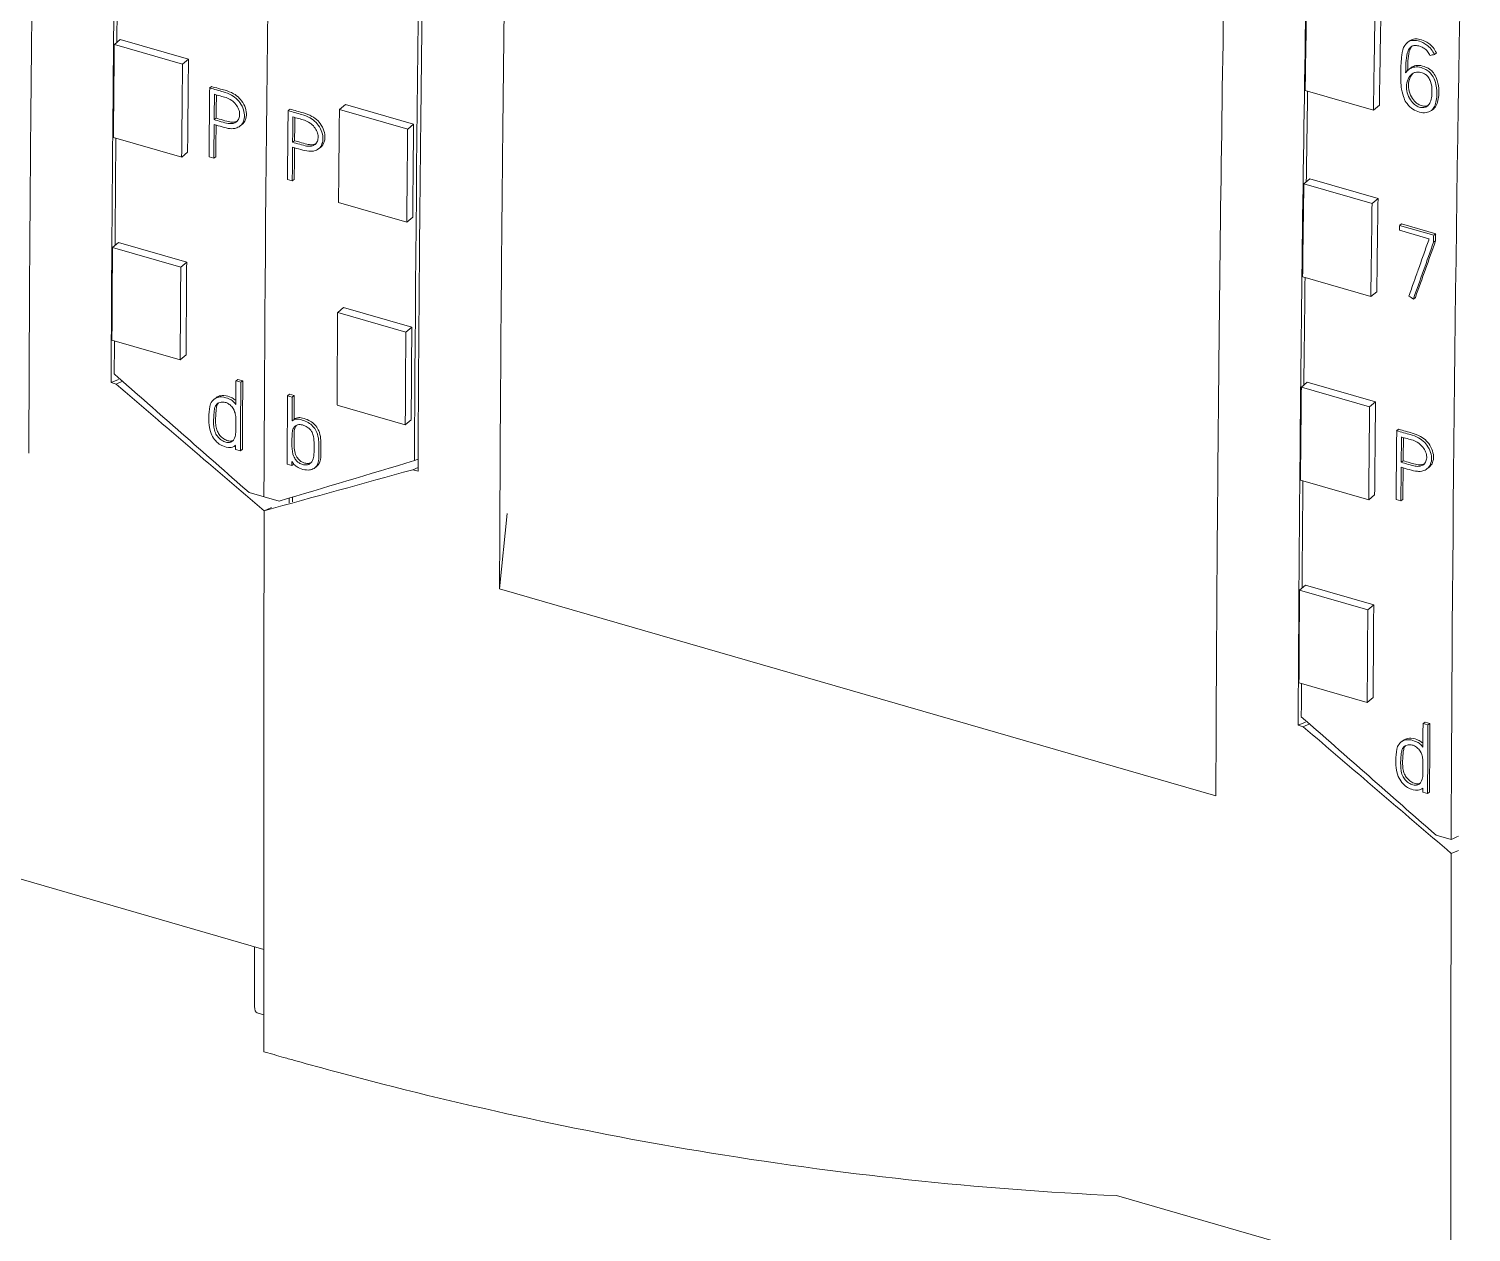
# Model space of a CAD drawing. Header units: inches. Extents: x 9220 to 92460, y -39241 to 4813.
# Drawn here: x 74985.94 to 75013.06, y -33827.33 to -33804.71 of the extents above; entities that cross this region are included whole.
import ezdxf

# ---------------------------------------------------------------- set-up
doc = ezdxf.new("R2010")
doc.units = ezdxf.units.IN
doc.header["$MEASUREMENT"] = 0

# ---------------------------------------------------------------- blocks, each defined once
blk = doc.blocks.new('A$C027ebf9d')
at = {"color": 0, "linetype": 'Continuous', "lineweight": 0}
for p, q in [((18.8868, -18.3531), (18.8927, -18.3482)), ((18.8927, -18.3482), (18.9609, -18.3679)), ((20.1791, -18.3512), (20.1811, -18.3497)), ((18.8868, -18.3531), (18.955, -18.3728)), ((20.2062, -18.3631), (20.2082, -18.3616)), ((18.955, -18.3728), (18.9609, -18.3679)), ((20.1806, -18.378), (20.1826, -18.3766)), ((18.982, -18.3966), (18.984, -18.3951)), ((20.0771, -18.399), (20.1453, -18.4187)), ((19.0605, -18.4192), (19.0624, -18.4177)), ((19.1118, -18.4181), (19.1177, -18.4132)), ((19.18, -18.4378), (19.1118, -18.4181)), ((19.1859, -18.4328), (19.1177, -18.4132)), ((20.1512, -18.4139), (20.1453, -18.4187)), ((20.2032, -18.419), (20.2052, -18.4176)), ((18.9865, -18.4282), (18.9885, -18.4267)), ((19.0123, -18.4347), (19.0143, -18.4332)), ((19.18, -18.4378), (19.1859, -18.4328)), ((18.8859, -18.446), (18.9541, -18.4657)), ((19.065, -18.4508), (19.067, -18.4493)), ((18.96, -18.4607), (18.9541, -18.4657)), ((18.9814, -18.4654), (18.9862, -18.4668)), ((18.9862, -18.4668), (18.9882, -18.4653)), ((19.0907, -18.4574), (19.0927, -18.4559)), ((19.0598, -18.4881), (19.0646, -18.4895)), ((19.0646, -18.4895), (19.0666, -18.488)), ((20.0758, -18.4923), (20.0817, -18.4874)), ((20.0758, -18.4923), (20.144, -18.512)), ((20.0817, -18.4874), (20.1499, -18.5071)), ((20.144, -18.512), (20.1499, -18.5071)), ((19.1791, -18.5306), (19.1109, -18.511)), ((19.185, -18.5257), (19.1791, -18.5306)), ((20.2007, -18.5472), (20.1714, -18.5388)), ((20.1715, -18.5339), (20.1734, -18.5324)), ((20.1715, -18.5339), (20.2055, -18.5437)), ((20.2075, -18.5422), (20.1734, -18.5324)), ((18.885, -18.5559), (18.8909, -18.5509)), ((18.8909, -18.5509), (18.9591, -18.5706)), ((20.2054, -18.5507), (20.2074, -18.5492)), ((20.2055, -18.5437), (20.2075, -18.5422)), ((18.885, -18.5559), (18.9532, -18.5756)), ((18.9532, -18.5756), (18.9591, -18.5706)), ((20.0746, -18.5854), (20.1428, -18.6051)), ((20.1487, -18.6002), (20.1428, -18.6051)), ((20.1852, -18.6075), (20.1872, -18.606)), ((19.11, -18.6209), (19.1159, -18.6159)), ((19.1782, -18.6405), (19.11, -18.6209)), ((19.1841, -18.6356), (19.1159, -18.6159)), ((19.1782, -18.6405), (19.1841, -18.6356)), ((18.8844, -18.6485), (18.9526, -18.6682)), ((18.9585, -18.6632), (18.9526, -18.6682)), ((18.8835, -18.691), (18.8908, -18.6879)), ((18.8835, -18.691), (18.8886, -18.6925)), ((18.8886, -18.6925), (18.895, -18.6897)), ((19.0084, -18.6893), (19.0103, -18.6878)), ((19.0132, -18.6907), (19.0084, -18.6893)), ((19.0103, -18.6878), (19.0152, -18.6892)), ((19.0132, -18.6907), (19.0152, -18.6892)), ((20.0733, -18.6956), (20.0792, -18.6907)), ((20.0733, -18.6956), (20.1415, -18.7153)), ((20.0792, -18.6907), (20.1474, -18.7104)), ((18.9865, -18.7076), (18.9885, -18.7061)), ((19.0599, -18.7042), (19.0619, -18.7027)), ((19.0599, -18.7042), (19.0646, -18.7055)), ((19.0666, -18.704), (19.0619, -18.7027)), ((19.0646, -18.7055), (19.0666, -18.704)), ((20.1415, -18.7153), (20.1474, -18.7104)), ((19.1776, -18.7331), (19.1094, -18.7135)), ((19.0647, -18.7292), (19.0667, -18.7277)), ((19.1835, -18.7281), (19.1776, -18.7331)), ((20.1685, -18.7391), (20.1705, -18.7376)), ((19.0073, -18.7543), (19.008, -18.7538)), ((19.008, -18.7578), (19.0129, -18.7592)), ((19.0129, -18.7592), (19.0148, -18.7577)), ((20.1731, -18.7707), (20.175, -18.7692)), ((19.0643, -18.774), (19.0596, -18.7727)), ((19.0643, -18.774), (19.0663, -18.7725)), ((19.0869, -18.7764), (19.0889, -18.7749)), ((19.1904, -18.7759), (19.1852, -18.7781)), ((19.1852, -18.7781), (19.1903, -18.7796)), ((20.1988, -18.7772), (20.2008, -18.7758)), ((20.0724, -18.7885), (20.1406, -18.8082)), ((19.0364, -18.8052), (19.0214, -18.8009)), ((19.0514, -18.8095), (19.0364, -18.8052)), ((20.1465, -18.8032), (20.1406, -18.8082)), ((20.1679, -18.808), (20.1727, -18.8093)), ((20.1727, -18.8093), (20.1747, -18.8078)), ((19.0366, -18.8191), (19.0439, -18.816)), ((19.0439, -18.816), (19.0366, -18.8191)), ((19.2794, -18.8219), (19.2718, -18.8973)), ((19.9878, -19.1039), (19.2718, -18.8973)), ((20.0715, -18.8984), (20.0774, -18.8934)), ((20.0715, -18.8984), (20.1397, -18.9181)), ((20.0774, -18.8934), (20.1456, -18.9131)), ((20.1397, -18.9181), (20.1456, -18.9131)), ((20.0709, -18.991), (20.1391, -19.0107)), ((20.145, -19.0057), (20.1391, -19.0107)), ((20.07, -19.0335), (20.0773, -19.0304)), ((20.07, -19.0335), (20.0751, -19.035)), ((20.0751, -19.035), (20.0815, -19.0322)), ((20.1949, -19.0318), (20.1969, -19.0303)), ((20.1997, -19.0332), (20.1949, -19.0318)), ((20.1969, -19.0303), (20.2017, -19.0317)), ((20.1997, -19.0332), (20.2017, -19.0317)), ((20.173, -19.0501), (20.175, -19.0486)), ((20.1938, -19.0969), (20.1946, -19.0963)), ((20.1946, -19.1003), (20.1994, -19.1017)), ((20.1994, -19.1017), (20.2014, -19.1002)), ((20.2229, -19.1477), (20.2079, -19.1434)), ((20.2304, -19.1585), (20.2231, -19.1616)), ((18.7021, -19.161), (19.0362, -19.2575)), ((19.0269, -19.2548), (19.0269, -19.3146)), ((19.0295, -19.3209), (19.0362, -19.3228)), ((19.0465, -19.3627), (19.0362, -19.3598)), ((19.8886, -19.5036), (20.2228, -19.6))]:
    blk.add_line(p, q, dxfattribs=at)
for centre, major_axis, ratio, start_param, end_param in [((38.721, -1.9713), (-10.9193, -37.8255), 0.433013, -1.102762, -0.989056), ((38.721, -1.9713), (-10.9193, -37.8255), 0.433013, -1.102762, -0.989056), ((38.8711, -2.0146), (-10.9193, -37.8255), 0.433013, -1.100465, -0.991379), ((39.9076, -2.3138), (-10.9193, -37.8255), 0.433013, -1.102762, -0.989056), ((39.8291, -2.2912), (-10.9193, -37.8255), 0.433013, -1.012448, -1.009747), ((42.0438, -2.9307), (-69.3652, -20.1272), 0.12911, 1.21325, 1.213317), ((38.6426, -1.9487), (-10.9193, -37.8255), 0.433013, -1.001145, -0.998444), ((38.6667, -1.9558), (-10.9208, -37.8292), 0.43303, -1.000555, -0.998553), ((38.6715, -1.957), (-10.9197, -37.8254), 0.43303, -1.000343, -0.999667), ((38.7451, -1.9785), (-10.9208, -37.8292), 0.43303, -1.000555, -0.998553), ((38.6715, -1.957), (-10.9197, -37.8254), 0.43303, -0.999466, -0.998543), ((38.7499, -1.9796), (-10.9197, -37.8254), 0.43303, -1.000343, -0.999667), ((38.8676, -2.0136), (-10.9193, -37.8255), 0.433013, -1.001145, -0.998444), ((38.7499, -1.9796), (-10.9197, -37.8254), 0.43303, -0.999466, -0.998543), ((39.8291, -2.2912), (-10.9193, -37.8255), 0.433013, -1.007046, -1.004345), ((40.2997, -2.4273), (20.9363, 34.8301), 0.272919, -4.07538, -4.07357), ((39.8877, -2.3083), (-10.9208, -37.8292), 0.43303, -1.006518, -1.006315), ((38.6426, -1.9487), (-10.9193, -37.8255), 0.433013, -0.995244, -0.992544), ((38.8676, -2.0136), (-10.9193, -37.8255), 0.433013, -0.995244, -0.992544), ((38.6952, -1.9641), (-10.9208, -37.8292), 0.43303, -0.992268, -0.991577), ((38.7, -1.9653), (-10.9197, -37.8254), 0.43303, -0.992257, -0.990257), ((38.7515, -1.9803), (-10.9208, -37.8292), 0.43303, -0.992268, -0.991574), ((39.8291, -2.2912), (-10.9193, -37.8255), 0.433013, -1.001145, -0.998444), ((39.8532, -2.2983), (-10.9208, -37.8292), 0.43303, -1.000555, -0.998553), ((38.6952, -1.9641), (-10.9208, -37.8292), 0.43303, -0.990388, -0.990268), ((39.858, -2.2995), (-10.9197, -37.8254), 0.43303, -1.000343, -0.999667), ((38.7515, -1.9803), (-10.9208, -37.8292), 0.43303, -0.990388, -0.990268), ((19.4124, -17.0147), (-0.5147, -1.783), 0.433013, 0.34235, 0.346428), ((39.858, -2.2995), (-10.9197, -37.8254), 0.43303, -0.999466, -0.998543), ((38.7461, -1.946), (-10.9193, -37.8255), 0.433013, -0.988276, -0.988141), ((39.8291, -2.2912), (-10.9193, -37.8255), 0.433013, -0.995244, -0.992544), ((39.8817, -2.3066), (-10.9208, -37.8292), 0.43303, -0.992268, -0.991577), ((39.8866, -2.3078), (-10.9197, -37.8254), 0.43303, -0.992257, -0.990257), ((39.8817, -2.3066), (-10.9208, -37.8292), 0.43303, -0.990388, -0.990268), ((20.4489, -17.3139), (-0.5394, -1.8685), 0.433013, 0.353446, 0.36144), ((19.0328, -19.3095), (-0.0033, -0.0113), 0.433013, -0.982794, 0)]:
    blk.add_ellipse(centre, major_axis=major_axis, ratio=ratio, start_param=start_param, end_param=end_param, dxfattribs=at)
at = {"color": 0, "linetype": 'Continuous', "lineweight": 0, "extrusion": (0, 0, -1)}
for centre, major_axis, ratio, start_param, end_param in [((38.571, -1.928), (10.9193, 37.8255), 0.433013, -2.14056, -2.137438), ((39.7609, -2.2715), (10.9226, 37.8369), 0.433013, -2.131846, -2.129144), ((39.8291, -2.2912), (10.9226, 37.8369), 0.433013, -2.131846, -2.129144), ((38.5744, -1.929), (10.9226, 37.8369), 0.433013, -2.143148, -2.140448), ((38.6426, -1.9487), (10.9226, 37.8369), 0.433013, -2.143148, -2.140448), ((38.6715, -1.9572), (10.9208, 37.8292), 0.43303, -2.141915, -2.141179), ((39.7575, -2.2705), (10.9193, 37.8255), 0.433013, -2.134658, -2.132034), ((38.7994, -1.9939), (10.9226, 37.8369), 0.433013, -2.143148, -2.140448), ((38.6715, -1.9572), (10.9208, 37.8292), 0.43303, -2.14304, -2.142057), ((38.7499, -1.9798), (10.9208, 37.8292), 0.43303, -2.141915, -2.141179), ((38.8676, -2.0136), (10.9226, 37.8369), 0.433013, -2.143148, -2.140448), ((38.571, -1.928), (10.9193, 37.8255), 0.433013, -2.146462, -2.143342), ((38.7499, -1.9798), (10.9208, 37.8292), 0.43303, -2.14304, -2.142057), ((39.7609, -2.2715), (10.9226, 37.8369), 0.433013, -2.137247, -2.134546), ((39.8291, -2.2912), (10.9226, 37.8369), 0.433013, -2.137247, -2.134546), ((39.8537, -2.2985), (10.9208, 37.8292), 0.43303, -2.135216, -2.135075), ((40.2998, -2.4271), (-20.9342, -34.8266), 0.272919, 0.931968, 0.933778), ((39.883, -2.3069), (10.9208, 37.8292), 0.43303, -2.135255, -2.135216), ((39.8877, -2.3081), (10.9197, 37.8254), 0.43303, -2.135287, -2.135085), ((38.5744, -1.929), (10.9226, 37.8369), 0.433013, -2.149049, -2.146349), ((38.6426, -1.9487), (10.9226, 37.8369), 0.433013, -2.149049, -2.146349), ((39.7575, -2.2705), (10.9193, 37.8255), 0.433013, -2.14056, -2.137438), ((35.752, -1.1144), (-102.2486, 63.3481), 0.191897, -1.53737, -1.537325), ((38.7994, -1.9939), (10.9226, 37.8369), 0.433013, -2.149049, -2.146349), ((38.571, -1.928), (10.9193, 37.8255), 0.433013, -2.150214, -2.149245), ((38.8676, -2.0136), (10.9226, 37.8369), 0.433013, -2.149049, -2.146349), ((82.5123, 26.5937), (-127.9816, 94.3194), 0.472301, -1.418263, -1.417026), ((38.7, -1.9655), (10.9208, 37.8292), 0.43303, -2.151324, -2.149324), ((39.7609, -2.2715), (10.9226, 37.8369), 0.433013, -2.143148, -2.140448), ((38.7467, -1.9789), (10.9208, 37.8292), 0.43303, -2.151324, -2.149324), ((38.7515, -1.9801), (10.9197, 37.8254), 0.43303, -2.15003, -2.149335), ((39.8291, -2.2912), (10.9226, 37.8369), 0.433013, -2.143148, -2.140448), ((39.858, -2.2997), (10.9208, 37.8292), 0.43303, -2.141915, -2.141179), ((110.8426, 18.4155), (-151.2055, -49.1156), 0.056615, -0.901291, -0.900055), ((39.858, -2.2997), (10.9208, 37.8292), 0.43303, -2.14304, -2.142057), ((39.7575, -2.2705), (10.9193, 37.8255), 0.433013, -2.146462, -2.143342), ((38.7495, -1.947), (10.9193, 37.8255), 0.433013, -2.153395, -2.153258), ((39.7609, -2.2715), (10.9226, 37.8369), 0.433013, -2.149049, -2.146349), ((39.8291, -2.2912), (10.9226, 37.8369), 0.433013, -2.149049, -2.146349), ((39.7575, -2.2705), (10.9193, 37.8255), 0.433013, -2.150214, -2.149245), ((83.6989, 26.2512), (-127.9816, 94.3194), 0.472301, -1.418263, -1.417026), ((39.8866, -2.308), (10.9208, 37.8292), 0.43303, -2.151324, -2.149324)]:
    blk.add_ellipse(centre, major_axis=major_axis, ratio=ratio, start_param=start_param, end_param=end_param, dxfattribs=at)
at = {"color": 0, "linetype": 'Continuous', "lineweight": 0}
for points, knots in [([(18.8835, -18.691), (18.884, -18.5766), (18.8861, -18.3032), (18.8924, -17.8668), (18.9044, -17.3284), (18.92, -16.8275), (18.9396, -16.3261), (18.9632, -15.809), (18.9908, -15.3019), (19.0123, -14.9571), (19.0194, -14.8471)], [0.1285183, 0.1285183, 0.1285183, 0.1285183, 0.1989102, 0.2963502, 0.3949059, 0.525445, 0.5979674, 0.6950356, 0.8333844, 0.8979673, 0.8979673, 0.8979673, 0.8979673]), ([(18.9305, -14.9341), (18.9259, -15.0071), (18.907, -15.3149), (18.8814, -15.7854), (18.8578, -16.3024), (18.8382, -16.8039), (18.8225, -17.3048), (18.8106, -17.8432), (18.8042, -18.2837), (18.8019, -18.5885), (18.8014, -18.7342), (18.8013, -18.7614)], [0.1237088, 0.1237088, 0.1237088, 0.1237088, 0.1666156, 0.3049644, 0.4020326, 0.474555, 0.6050941, 0.7036498, 0.8010898, 0.8739842, 0.8907937, 0.8907937, 0.8907937, 0.8907937]), ([(19.3262, -14.9357), (19.3191, -15.0456), (19.2977, -15.3905), (19.2701, -15.8976), (19.2465, -16.4146), (19.2269, -16.9161), (19.2112, -17.417), (19.1993, -17.9554), (19.193, -18.3918), (19.1909, -18.6652), (19.1903, -18.7796)], [0.1020327, 0.1020327, 0.1020327, 0.1020327, 0.1666156, 0.3049644, 0.4020326, 0.474555, 0.6050941, 0.7036498, 0.8010898, 0.8714817, 0.8714817, 0.8714817, 0.8714817]), ([(19.401, -15.07), (19.3964, -15.1429), (19.3775, -15.4507), (19.3519, -15.9212), (19.3283, -16.4383), (19.3087, -16.9397), (19.2931, -17.4407), (19.2811, -17.979), (19.2748, -18.4195), (19.2725, -18.7243), (19.2719, -18.87), (19.2718, -18.8973)], [0.1237088, 0.1237088, 0.1237088, 0.1237088, 0.1666156, 0.3049644, 0.4020326, 0.474555, 0.6050941, 0.7036498, 0.8010898, 0.8739842, 0.8907937, 0.8907937, 0.8907937, 0.8907937]), ([(20.07, -19.0335), (20.0706, -18.9191), (20.0726, -18.6457), (20.0789, -18.2093), (20.0909, -17.671), (20.1065, -17.1701), (20.1261, -16.6686), (20.1497, -16.1515), (20.1774, -15.6444), (20.1988, -15.2996), (20.2059, -15.1896)], [0.1285183, 0.1285183, 0.1285183, 0.1285183, 0.1989102, 0.2963502, 0.3949059, 0.525445, 0.5979674, 0.6950356, 0.8333844, 0.8979673, 0.8979673, 0.8979673, 0.8979673]), ([(20.117, -15.2767), (20.1124, -15.3496), (20.0935, -15.6574), (20.0679, -16.1279), (20.0443, -16.645), (20.0247, -17.1464), (20.0091, -17.6473), (19.9971, -18.1857), (19.9908, -18.6262), (19.9885, -18.931), (19.9879, -19.0767), (19.9878, -19.1039)], [0.1237088, 0.1237088, 0.1237088, 0.1237088, 0.1666156, 0.3049644, 0.4020326, 0.474555, 0.6050941, 0.7036498, 0.8010898, 0.8739842, 0.8907937, 0.8907937, 0.8907937, 0.8907937]), ([(20.2062, -18.3631), (20.2053, -18.3612), (20.2043, -18.3594), (20.2015, -18.3559), (20.2001, -18.3546), (20.196, -18.3517), (20.1932, -18.3505), (20.1894, -18.3493), (20.1874, -18.349), (20.1845, -18.349), (20.1826, -18.3492), (20.1793, -18.3509), (20.1778, -18.352), (20.1749, -18.3566), (20.1741, -18.3599), (20.1729, -18.3692), (20.1728, -18.3749), (20.1725, -18.3865), (20.1726, -18.3924), (20.174, -18.4016), (20.175, -18.4046), (20.1766, -18.4087), (20.1776, -18.4106), (20.1796, -18.4132), (20.1809, -18.4149), (20.1853, -18.4182), (20.1875, -18.4194), (20.1919, -18.421), (20.1942, -18.4214), (20.1986, -18.4213), (20.2005, -18.4207), (20.2039, -18.4188), (20.205, -18.4174), (20.2067, -18.4146), (20.2073, -18.4127), (20.2082, -18.4087), (20.2085, -18.4063), (20.2088, -18.4015), (20.2089, -18.3976), (20.2072, -18.3905), (20.2063, -18.3879), (20.2037, -18.3833), (20.2025, -18.3819), (20.2004, -18.3799), (20.199, -18.379), (20.1955, -18.377), (20.1932, -18.3763), (20.1888, -18.3753), (20.1868, -18.3755), (20.1837, -18.3762), (20.1822, -18.3769), (20.1795, -18.3789), (20.1784, -18.3801), (20.1775, -18.3815)], [-0.2278579, -0.2278579, -0.2278579, -0.2278579, -0.2196971, -0.2196971, -0.2106633, -0.2106633, -0.1924822, -0.1924822, -0.1745856, -0.1745856, -0.1643039, -0.1643039, -0.1584135, -0.1584135, -0.1510933, -0.1510933, -0.1408735, -0.1408735, -0.1300191, -0.1300191, -0.1218756, -0.1218756, -0.1150185, -0.1150185, -0.1109467, -0.1109467, -0.1072091, -0.1072091, -0.1030462, -0.1030462, -0.0990276, -0.0990276, -0.0941621, -0.0941621, -0.0871804, -0.0871804, -0.0802118, -0.0802118, -0.0714687, -0.0714687, -0.0668017, -0.0668017, -0.0623356, -0.0623356, -0.0563808, -0.0563808, -0.0470229, -0.0470229, -0.0327107, -0.0327107, -0.0165652, -0.0165652, 0, 0, 0, 0]), ([(20.1811, -18.3497), (20.1816, -18.3493), (20.1821, -18.349), (20.1846, -18.3477), (20.1865, -18.3475), (20.1894, -18.3475), (20.1913, -18.3478), (20.1952, -18.349), (20.198, -18.3502), (20.202, -18.3531), (20.2035, -18.3544), (20.2062, -18.3579), (20.2073, -18.3598), (20.2082, -18.3616)], [0.3006027, 0.3006027, 0.3006027, 0.3006027, 0.3048887, 0.3048887, 0.3251686, 0.3251686, 0.3604603, 0.3604603, 0.396342, 0.396342, 0.4141764, 0.4141764, 0.4302853, 0.4302853, 0.4302853, 0.4302853]), ([(20.1775, -18.3815), (20.1776, -18.3748), (20.1775, -18.3679), (20.1796, -18.3601), (20.1802, -18.3586), (20.1817, -18.3563), (20.1826, -18.3554), (20.1845, -18.3544), (20.1855, -18.3541), (20.1877, -18.354), (20.1891, -18.3542), (20.1932, -18.3552), (20.195, -18.3563), (20.197, -18.3577), (20.1983, -18.3587), (20.2004, -18.3613), (20.2012, -18.3627), (20.2018, -18.3642)], [-0.06621643, -0.06621643, -0.06621643, -0.06621643, -0.05023376, -0.05023376, -0.04567642, -0.04567642, -0.04136109, -0.04136109, -0.03737398, -0.03737398, -0.03322608, -0.03322608, -0.02527372, -0.02527372, -0.01234731, -0.01234731, 0, 0, 0, 0]), ([(20.1838, -18.3547), (20.1835, -18.3551), (20.1832, -18.3554), (20.1823, -18.3569), (20.1817, -18.3582), (20.1796, -18.366), (20.1796, -18.3726), (20.1795, -18.379)], [0.04554578, 0.04554578, 0.04554578, 0.04554578, 0.04701357, 0.04701357, 0.05062691, 0.05062691, 0.06124768, 0.06124768, 0.06124768, 0.06124768]), ([(20.1869, -18.381), (20.1877, -18.3807), (20.1887, -18.3806), (20.1918, -18.3808), (20.1936, -18.3813), (20.196, -18.3823), (20.197, -18.3828), (20.1986, -18.384), (20.1995, -18.3848), (20.2012, -18.3873), (20.2019, -18.3887), (20.2036, -18.3935), (20.2037, -18.3966), (20.2038, -18.4003), (20.2038, -18.4027), (20.2034, -18.4068), (20.2029, -18.409), (20.2016, -18.4121), (20.2008, -18.4133), (20.1987, -18.4151), (20.1977, -18.4156), (20.1966, -18.4159), (20.1959, -18.4161), (20.1952, -18.4162), (20.1937, -18.4162), (20.1929, -18.4161), (20.1908, -18.4157), (20.1894, -18.4151), (20.1873, -18.4139), (20.1858, -18.4128), (20.1829, -18.4095), (20.1815, -18.4074), (20.1793, -18.4026), (20.1787, -18.4002), (20.1782, -18.3948), (20.1785, -18.392), (20.1801, -18.3869), (20.1813, -18.3851), (20.1835, -18.3827), (20.1847, -18.3819), (20.1861, -18.3812), (20.1865, -18.3811), (20.1869, -18.381)], [-0.1191283, -0.1191283, -0.1191283, -0.1191283, -0.113059, -0.113059, -0.1033437, -0.1033437, -0.0952642, -0.0952642, -0.0886807, -0.0886807, -0.0808748, -0.0808748, -0.0592667, -0.0592667, -0.0402008, -0.0402008, -0.0232913, -0.0232913, -0.0108919, -0.0108919, 0, 0, 0, 0.0067086, 0.0067086, 0.0139655, 0.0139655, 0.0290747, 0.0290747, 0.0407303, 0.0407303, 0.0512659, 0.0512659, 0.0623846, 0.0623846, 0.0749254, 0.0749254, 0.0879747, 0.0879747, 0.0984032, 0.0984032, 0.1011846, 0.1011846, 0.1011846, 0.1011846]), ([(20.1826, -18.3766), (20.1831, -18.3762), (20.1836, -18.3758), (20.1854, -18.3749), (20.1872, -18.3742), (20.1916, -18.3739), (20.1939, -18.3744), (20.1979, -18.3757), (20.1997, -18.3766), (20.2031, -18.3789), (20.2043, -18.3802), (20.2065, -18.3831), (20.2076, -18.3851), (20.2094, -18.3898), (20.2103, -18.3932), (20.2107, -18.3989), (20.2107, -18.4007), (20.2105, -18.4046), (20.2102, -18.4071), (20.2093, -18.4111), (20.2087, -18.4131), (20.2072, -18.4156), (20.2064, -18.4167), (20.2052, -18.4176)], [0.0156126, 0.0156126, 0.0156126, 0.0156126, 0.0219463, 0.0219463, 0.0358013, 0.0358013, 0.0502947, 0.0502947, 0.0621142, 0.0621142, 0.0745386, 0.0745386, 0.0923823, 0.0923823, 0.1172157, 0.1172157, 0.1294091, 0.1294091, 0.1440646, 0.1440646, 0.158697, 0.158697, 0.166603, 0.166603, 0.166603, 0.166603]), ([(18.984, -18.3951), (18.9862, -18.3958), (18.9885, -18.3964), (18.9937, -18.3979), (18.9953, -18.3983), (19.0002, -18.3997), (19.0031, -18.4008), (19.0079, -18.4034), (19.0099, -18.4049), (19.0131, -18.4082), (19.0149, -18.4103), (19.0175, -18.4155), (19.0183, -18.4179), (19.0189, -18.4226), (19.0189, -18.4249), (19.0179, -18.4287), (19.0171, -18.4305), (19.0152, -18.4325), (19.0147, -18.4329), (19.0143, -18.4332)], [0, 0, 0, 0, 0.0197737, 0.0197737, 0.0457259, 0.0457259, 0.0778638, 0.0778638, 0.100882, 0.100882, 0.1147639, 0.1147639, 0.126238, 0.126238, 0.1368764, 0.1368764, 0.1444672, 0.1444672, 0.1465296, 0.1465296, 0.1465296, 0.1465296]), ([(20.185, -18.3818), (20.1848, -18.3819), (20.1847, -18.3821), (20.1832, -18.3836), (20.182, -18.3854), (20.1804, -18.3905), (20.1802, -18.3934), (20.1807, -18.3987), (20.1813, -18.4011), (20.1834, -18.406), (20.1849, -18.4081), (20.1878, -18.4113), (20.1893, -18.4124), (20.1914, -18.4136), (20.1927, -18.4142), (20.1949, -18.4146), (20.1956, -18.4147), (20.1972, -18.4147), (20.1979, -18.4146), (20.1985, -18.4144), (20.1991, -18.4143), (20.1997, -18.414), (20.2002, -18.4137)], [0.11479828, 0.11479828, 0.11479828, 0.11479828, 0.11625506, 0.11625506, 0.12803131, 0.12803131, 0.139521, 0.139521, 0.14986635, 0.14986635, 0.15982555, 0.15982555, 0.17102342, 0.17102342, 0.18577676, 0.18577676, 0.192977, 0.192977, 0.19968617, 0.19968617, 0.19968617, 0.20541782, 0.20541782, 0.20541782, 0.20541782]), ([(18.9865, -18.433), (18.9919, -18.4346), (18.9974, -18.4367), (19.0041, -18.4373), (19.0065, -18.4374), (19.0108, -18.4358), (19.0124, -18.4349), (19.0151, -18.432), (19.0159, -18.4302), (19.0169, -18.4265), (19.017, -18.4241), (19.0163, -18.4195), (19.0156, -18.417), (19.013, -18.412), (19.0114, -18.4099), (19.008, -18.4064), (19.0059, -18.4049), (19.0012, -18.4023), (18.9983, -18.4013), (18.9934, -18.3998), (18.9917, -18.3994), (18.9865, -18.3979), (18.9843, -18.3973), (18.982, -18.3966)], [-0.2091368, -0.2091368, -0.2091368, -0.2091368, -0.1691149, -0.1691149, -0.1579567, -0.1579567, -0.15059, -0.15059, -0.1416411, -0.1416411, -0.129093, -0.129093, -0.115479, -0.115479, -0.1000622, -0.1000622, -0.0776255, -0.0776255, -0.0458188, -0.0458188, -0.0198778, -0.0198778, 0, 0, 0, 0]), ([(18.9868, -18.4029), (18.9887, -18.4034), (18.9903, -18.4039), (18.9946, -18.4051), (18.9965, -18.4055), (19.0002, -18.4068), (19.0021, -18.4077), (19.0056, -18.4101), (19.007, -18.4115), (19.0096, -18.4147), (19.0104, -18.4163), (19.0116, -18.4194), (19.012, -18.4211), (19.012, -18.4241), (19.0119, -18.4257), (19.0107, -18.4284), (19.0099, -18.4295), (19.0078, -18.4312), (19.0066, -18.4317), (19.0035, -18.4323), (19.0017, -18.4322), (18.9971, -18.4314), (18.9902, -18.4292), (18.9865, -18.4282)], [-0.1352378, -0.1352378, -0.1352378, -0.1352378, -0.1213096, -0.1213096, -0.1094689, -0.1094689, -0.0986169, -0.0986169, -0.0900634, -0.0900634, -0.080449, -0.080449, -0.0692821, -0.0692821, -0.0603413, -0.0603413, -0.0530148, -0.0530148, -0.0449227, -0.0449227, -0.0321932, -0.0321932, 0, 0, 0, 0]), ([(19.0649, -18.4557), (19.0703, -18.4572), (19.0758, -18.4593), (19.0826, -18.4599), (19.085, -18.46), (19.0893, -18.4585), (19.0908, -18.4575), (19.0935, -18.4547), (19.0943, -18.4528), (19.0953, -18.4491), (19.0954, -18.4468), (19.0948, -18.4421), (19.094, -18.4396), (19.0914, -18.4346), (19.0898, -18.4326), (19.0864, -18.429), (19.0844, -18.4276), (19.0796, -18.4249), (19.0767, -18.4239), (19.0718, -18.4224), (19.0702, -18.422), (19.065, -18.4206), (19.0627, -18.4199), (19.0605, -18.4192)], [-0.2091368, -0.2091368, -0.2091368, -0.2091368, -0.1691149, -0.1691149, -0.1579567, -0.1579567, -0.15059, -0.15059, -0.1416411, -0.1416411, -0.129093, -0.129093, -0.115479, -0.115479, -0.1000622, -0.1000622, -0.0776255, -0.0776255, -0.0458188, -0.0458188, -0.0198778, -0.0198778, 0, 0, 0, 0]), ([(19.0624, -18.4177), (19.0647, -18.4184), (19.0669, -18.4191), (19.0721, -18.4205), (19.0737, -18.4209), (19.0786, -18.4224), (19.0815, -18.4234), (19.0863, -18.4261), (19.0884, -18.4275), (19.0916, -18.4308), (19.0933, -18.4329), (19.0959, -18.4381), (19.0967, -18.4406), (19.0974, -18.4452), (19.0973, -18.4476), (19.0963, -18.4513), (19.0955, -18.4531), (19.0936, -18.4551), (19.0932, -18.4555), (19.0927, -18.4559)], [0, 0, 0, 0, 0.0197737, 0.0197737, 0.0457259, 0.0457259, 0.0778638, 0.0778638, 0.100882, 0.100882, 0.1147639, 0.1147639, 0.126238, 0.126238, 0.1368764, 0.1368764, 0.1444672, 0.1444672, 0.1465296, 0.1465296, 0.1465296, 0.1465296]), ([(18.9885, -18.4267), (18.9921, -18.4277), (18.9989, -18.4299), (19.0036, -18.4307), (19.0054, -18.4308), (19.008, -18.4303), (19.0089, -18.43), (19.0097, -18.4296)], [0, 0, 0, 0, 0.03179182, 0.03179182, 0.04523403, 0.04523403, 0.05097894, 0.05097894, 0.05097894, 0.05097894]), ([(19.0652, -18.4255), (19.0672, -18.426), (19.0687, -18.4266), (19.073, -18.4277), (19.0749, -18.4282), (19.0786, -18.4294), (19.0805, -18.4303), (19.084, -18.4328), (19.0854, -18.4341), (19.088, -18.4373), (19.0888, -18.4389), (19.09, -18.442), (19.0904, -18.4438), (19.0905, -18.4468), (19.0903, -18.4483), (19.0892, -18.4511), (19.0884, -18.4521), (19.0863, -18.4538), (19.085, -18.4543), (19.0819, -18.455), (19.0801, -18.4548), (19.0755, -18.454), (19.0686, -18.4519), (19.065, -18.4508)], [-0.1352378, -0.1352378, -0.1352378, -0.1352378, -0.1213096, -0.1213096, -0.1094689, -0.1094689, -0.0986169, -0.0986169, -0.0900634, -0.0900634, -0.080449, -0.080449, -0.0692821, -0.0692821, -0.0603413, -0.0603413, -0.0530148, -0.0530148, -0.0449227, -0.0449227, -0.0321932, -0.0321932, 0, 0, 0, 0]), ([(19.067, -18.4493), (19.0706, -18.4503), (19.0774, -18.4525), (19.082, -18.4533), (19.0838, -18.4535), (19.0865, -18.4529), (19.0873, -18.4527), (19.0881, -18.4522)], [0, 0, 0, 0, 0.03179182, 0.03179182, 0.04523403, 0.04523403, 0.05097894, 0.05097894, 0.05097894, 0.05097894]), ([(20.1807, -18.6046), (20.1824, -18.6), (20.184, -18.5953), (20.1885, -18.5827), (20.189, -18.5811), (20.1923, -18.5719), (20.194, -18.5672), (20.1973, -18.5579), (20.1987, -18.553), (20.2007, -18.5486)], [-0.1655136, -0.1655136, -0.1655136, -0.1655136, -0.1387922, -0.1387922, -0.0937187, -0.0937187, -0.0468581, -0.0468581, 0, 0, 0, 0]), ([(19.0082, -18.713), (19.0074, -18.7117), (19.0063, -18.7105), (19.0042, -18.7087), (19.003, -18.708), (18.9997, -18.7065), (18.9972, -18.7056), (18.9922, -18.7053), (18.9903, -18.7056), (18.9866, -18.7073), (18.9852, -18.7086), (18.9831, -18.7114), (18.9825, -18.7132), (18.9816, -18.7185), (18.9812, -18.7222), (18.9812, -18.7278), (18.9811, -18.7326), (18.9831, -18.7411), (18.9842, -18.7435), (18.9863, -18.7474), (18.9878, -18.749), (18.9909, -18.752), (18.9926, -18.7531), (18.9956, -18.7545), (18.9978, -18.7555), (19.0017, -18.7559), (19.0033, -18.7561), (19.0059, -18.7553), (19.007, -18.7547), (19.008, -18.7537)], [-0.4676721, -0.4676721, -0.4676721, -0.4676721, -0.4336557, -0.4336557, -0.4053386, -0.4053386, -0.3793418, -0.3793418, -0.3624216, -0.3624216, -0.3412281, -0.3412281, -0.3078443, -0.3078443, -0.2398661, -0.2398661, -0.2071313, -0.2071313, -0.18345, -0.18345, -0.1464676, -0.1464676, -0.0912967, -0.0912967, -0.0340914, -0.0340914, -0.0146885, -0.0146885, 0, 0, 0, 0]), ([(19.0064, -18.7186), (19.0073, -18.7207), (19.0077, -18.7224), (19.0083, -18.7258), (19.0081, -18.728), (19.0081, -18.7377), (19.0081, -18.7394), (19.008, -18.7424), (19.0078, -18.7444), (19.0065, -18.7473), (19.006, -18.7483), (19.0044, -18.75), (19.0035, -18.7504), (19.0015, -18.751), (19.0003, -18.751), (18.998, -18.7506), (18.9965, -18.7501), (18.9936, -18.7484), (18.9922, -18.7473), (18.9903, -18.7453), (18.9892, -18.7441), (18.9883, -18.7424), (18.9875, -18.7408), (18.9869, -18.7389), (18.9862, -18.7354), (18.986, -18.7337), (18.9859, -18.7275), (18.9862, -18.7233), (18.9867, -18.7183), (18.9869, -18.7169), (18.9876, -18.7148), (18.9881, -18.7137), (18.9897, -18.7121), (18.9907, -18.7113), (18.994, -18.7104), (18.9956, -18.7105), (18.9979, -18.7108), (18.999, -18.7112), (19.0011, -18.7123), (19.0023, -18.7131), (19.0044, -18.7153), (19.0053, -18.7166), (19.0062, -18.7182), (19.0063, -18.7184), (19.0064, -18.7186)], [-0.2396848, -0.2396848, -0.2396848, -0.2396848, -0.2169978, -0.2169978, -0.1564628, -0.1564628, -0.1287683, -0.1287683, -0.1013954, -0.1013954, -0.0901411, -0.0901411, -0.0787118, -0.0787118, -0.0627486, -0.0627486, -0.039933, -0.039933, -0.0150867, -0.0150867, 0, 0, 0, 0.0143505, 0.0143505, 0.0243513, 0.0243513, 0.0407333, 0.0407333, 0.0574916, 0.0574916, 0.0741159, 0.0741159, 0.083332, 0.083332, 0.0918194, 0.0918194, 0.1036182, 0.1036182, 0.1175705, 0.1175705, 0.1329759, 0.1329759, 0.1351864, 0.1351864, 0.1351864, 0.1351864]), ([(18.9909, -18.7114), (18.99, -18.7124), (18.9895, -18.7134), (18.9889, -18.7155), (18.9886, -18.7169), (18.9882, -18.7219), (18.9879, -18.7262), (18.988, -18.7323), (18.9882, -18.734), (18.9889, -18.7375), (18.9895, -18.7394), (18.9904, -18.741), (18.9911, -18.7424), (18.992, -18.7436), (18.9943, -18.7459), (18.9957, -18.747), (18.9986, -18.7486), (19, -18.7491), (19.0023, -18.7495), (19.0035, -18.7495), (19.0049, -18.7491), (19.0052, -18.749), (19.0055, -18.7488)], [0.1938338, 0.1938338, 0.1938338, 0.1938338, 0.2026752, 0.2026752, 0.2146426, 0.2146426, 0.2293499, 0.2293499, 0.2391518, 0.2391518, 0.2537224, 0.2537224, 0.2537224, 0.2658921, 0.2658921, 0.2806206, 0.2806206, 0.2948244, 0.2948244, 0.3048575, 0.3048575, 0.3070875, 0.3070875, 0.3070875, 0.3070875]), ([(18.9885, -18.7061), (18.9891, -18.7056), (18.9899, -18.7052), (18.9923, -18.7042), (18.994, -18.7038), (18.9993, -18.7041), (19.0017, -18.7051), (19.0048, -18.7065), (19.0061, -18.7071), (19.0076, -18.7084), (19.0079, -18.7087), (19.0083, -18.7091)], [0.34553267, 0.34553267, 0.34553267, 0.34553267, 0.35379269, 0.35379269, 0.36727734, 0.36727734, 0.3852058, 0.3852058, 0.39871529, 0.39871529, 0.40279041, 0.40279041, 0.40279041, 0.40279041]), ([(19.0889, -18.7749), (19.0897, -18.7744), (19.0902, -18.7737), (19.0919, -18.7713), (19.0925, -18.7693), (19.0932, -18.7653), (19.0933, -18.7619), (19.0933, -18.7493), (19.093, -18.7469), (19.0922, -18.7418), (19.0913, -18.7396), (19.0896, -18.7362), (19.0885, -18.7346), (19.0859, -18.7319), (19.0843, -18.7306), (19.0807, -18.7284), (19.0787, -18.7276), (19.0744, -18.7263), (19.0726, -18.7259), (19.0704, -18.726), (19.0695, -18.7262), (19.0679, -18.7268), (19.0673, -18.7272), (19.0667, -18.7277)], [0.0534499, 0.0534499, 0.0534499, 0.0534499, 0.0592497, 0.0592497, 0.0757864, 0.0757864, 0.1068902, 0.1068902, 0.1498179, 0.1498179, 0.2251768, 0.2251768, 0.3298622, 0.3298622, 0.4459357, 0.4459357, 0.5789781, 0.5789781, 0.7057452, 0.7057452, 0.7595885, 0.7595885, 0.8007419, 0.8007419, 0.8007419, 0.8007419]), ([(19.0703, -18.7331), (19.0709, -18.733), (19.0716, -18.7329), (19.074, -18.7331), (19.0757, -18.7335), (19.0789, -18.735), (19.0802, -18.7359), (19.0821, -18.7375), (19.0829, -18.7384), (19.084, -18.74), (19.0847, -18.7412), (19.0862, -18.7456), (19.0863, -18.7483), (19.0864, -18.7524), (19.0867, -18.7592), (19.0861, -18.7648), (19.0857, -18.7669), (19.0844, -18.7699), (19.0838, -18.7708), (19.0825, -18.772), (19.0815, -18.7727), (19.08, -18.7731), (19.0789, -18.7733), (19.0777, -18.7734), (19.0755, -18.7731), (19.0743, -18.7728), (19.0718, -18.7717), (19.0708, -18.771), (19.0692, -18.7697), (19.0683, -18.7686), (19.0669, -18.7664), (19.066, -18.7647), (19.0635, -18.7563), (19.0644, -18.7463), (19.0644, -18.742), (19.0646, -18.7403), (19.0653, -18.7374), (19.0659, -18.7363), (19.0674, -18.7345), (19.0682, -18.7339), (19.0695, -18.7334), (19.0699, -18.7332), (19.0703, -18.7331)], [-0.612458, -0.612458, -0.612458, -0.612458, -0.572195, -0.572195, -0.496496, -0.496496, -0.416499, -0.416499, -0.340182, -0.340182, -0.275162, -0.275162, -0.165393, -0.165393, -0.071581, -0.071581, -0.035952, -0.035952, -0.014603, -0.014603, 0, 0, 0, 0.011293, 0.011293, 0.025041, 0.025041, 0.043625, 0.043625, 0.082293, 0.082293, 0.121482, 0.121482, 0.231707, 0.231707, 0.325082, 0.325082, 0.407201, 0.407201, 0.484673, 0.484673, 0.512454, 0.512454, 0.512454, 0.512454]), ([(19.0645, -18.7293), (19.0651, -18.7288), (19.0658, -18.7284), (19.0674, -18.7277), (19.0682, -18.7275), (19.0707, -18.7274), (19.0725, -18.7278), (19.0767, -18.7291), (19.0787, -18.7299), (19.0822, -18.732), (19.0839, -18.7333), (19.0865, -18.7361), (19.0876, -18.7377), (19.0894, -18.7414), (19.0902, -18.7437), (19.0911, -18.7485), (19.0913, -18.7509), (19.0913, -18.7633), (19.0912, -18.7667), (19.0905, -18.7707), (19.09, -18.7727), (19.088, -18.7755), (19.087, -18.7766), (19.0837, -18.7781), (19.0821, -18.7784), (19.0785, -18.7784), (19.0759, -18.7781), (19.0713, -18.7765), (19.0697, -18.7755), (19.0676, -18.7739), (19.0669, -18.7732), (19.0655, -18.7717), (19.0648, -18.7708), (19.0643, -18.7699)], [-0.5379375, -0.5379375, -0.5379375, -0.5379375, -0.5015005, -0.5015005, -0.4668925, -0.4668925, -0.4004989, -0.4004989, -0.324621, -0.324621, -0.2585915, -0.2585915, -0.1978955, -0.1978955, -0.1421677, -0.1421677, -0.1027769, -0.1027769, -0.0733806, -0.0733806, -0.0579361, -0.0579361, -0.0491573, -0.0491573, -0.0406136, -0.0406136, -0.027805, -0.027805, -0.0159194, -0.0159194, -0.0079984, -0.0079984, 0, 0, 0, 0]), ([(19.0689, -18.7337), (19.0686, -18.734), (19.0683, -18.7344), (19.0671, -18.7363), (19.0668, -18.7379), (19.0664, -18.7405), (19.0664, -18.7423), (19.0664, -18.753), (19.0661, -18.7572), (19.0681, -18.7636), (19.069, -18.7652), (19.0706, -18.7674), (19.0715, -18.7684), (19.0736, -18.7701), (19.0746, -18.7706), (19.0766, -18.7714), (19.0778, -18.7717), (19.0802, -18.7719), (19.0813, -18.7718), (19.0823, -18.7715), (19.0827, -18.7714), (19.0831, -18.7712), (19.0835, -18.7711)], [0.29217107, 0.29217107, 0.29217107, 0.29217107, 0.29358622, 0.29358622, 0.29793415, 0.29793415, 0.3055896, 0.3055896, 0.323648, 0.323648, 0.33210491, 0.33210491, 0.33969834, 0.33969834, 0.34720794, 0.34720794, 0.35797147, 0.35797147, 0.3683418, 0.3683418, 0.3683418, 0.3726788, 0.3726788, 0.3726788, 0.3726788]), ([(20.173, -18.7756), (20.1784, -18.7771), (20.1839, -18.7792), (20.1907, -18.7798), (20.1931, -18.7799), (20.1974, -18.7783), (20.1989, -18.7774), (20.2016, -18.7745), (20.2024, -18.7727), (20.2034, -18.769), (20.2035, -18.7667), (20.2029, -18.762), (20.2021, -18.7595), (20.1995, -18.7545), (20.1979, -18.7525), (20.1945, -18.7489), (20.1924, -18.7475), (20.1877, -18.7448), (20.1848, -18.7438), (20.1799, -18.7423), (20.1783, -18.7419), (20.1731, -18.7405), (20.1708, -18.7398), (20.1685, -18.7391)], [-0.2091368, -0.2091368, -0.2091368, -0.2091368, -0.1691149, -0.1691149, -0.1579567, -0.1579567, -0.15059, -0.15059, -0.1416411, -0.1416411, -0.129093, -0.129093, -0.115479, -0.115479, -0.1000622, -0.1000622, -0.0776255, -0.0776255, -0.0458188, -0.0458188, -0.0198778, -0.0198778, 0, 0, 0, 0]), ([(20.1705, -18.7376), (20.1728, -18.7383), (20.175, -18.739), (20.1802, -18.7404), (20.1818, -18.7408), (20.1867, -18.7423), (20.1896, -18.7433), (20.1944, -18.746), (20.1965, -18.7474), (20.1996, -18.7507), (20.2014, -18.7528), (20.204, -18.758), (20.2048, -18.7605), (20.2055, -18.7651), (20.2054, -18.7675), (20.2044, -18.7712), (20.2036, -18.773), (20.2017, -18.775), (20.2013, -18.7754), (20.2008, -18.7758)], [0, 0, 0, 0, 0.0197737, 0.0197737, 0.0457259, 0.0457259, 0.0778638, 0.0778638, 0.100882, 0.100882, 0.1147639, 0.1147639, 0.126238, 0.126238, 0.1368764, 0.1368764, 0.1444672, 0.1444672, 0.1465296, 0.1465296, 0.1465296, 0.1465296]), ([(20.1733, -18.7454), (20.1752, -18.7459), (20.1768, -18.7464), (20.1811, -18.7476), (20.183, -18.7481), (20.1867, -18.7493), (20.1886, -18.7502), (20.1921, -18.7527), (20.1935, -18.754), (20.1961, -18.7572), (20.1969, -18.7588), (20.1981, -18.7619), (20.1985, -18.7637), (20.1986, -18.7666), (20.1984, -18.7682), (20.1972, -18.7709), (20.1965, -18.772), (20.1944, -18.7737), (20.1931, -18.7742), (20.19, -18.7749), (20.1882, -18.7747), (20.1836, -18.7739), (20.1767, -18.7717), (20.1731, -18.7707)], [-0.1352378, -0.1352378, -0.1352378, -0.1352378, -0.1213096, -0.1213096, -0.1094689, -0.1094689, -0.0986169, -0.0986169, -0.0900634, -0.0900634, -0.080449, -0.080449, -0.0692821, -0.0692821, -0.0603413, -0.0603413, -0.0530148, -0.0530148, -0.0449227, -0.0449227, -0.0321932, -0.0321932, 0, 0, 0, 0]), ([(20.175, -18.7692), (20.1787, -18.7702), (20.1855, -18.7724), (20.1901, -18.7732), (20.1919, -18.7734), (20.1946, -18.7728), (20.1954, -18.7726), (20.1962, -18.7721)], [0, 0, 0, 0, 0.03179182, 0.03179182, 0.04523403, 0.04523403, 0.05097894, 0.05097894, 0.05097894, 0.05097894]), ([(19.0366, -18.8191), (19.0364, -18.8707), (19.0362, -18.9817), (19.0363, -19.1617), (19.0362, -19.2905), (19.0362, -19.3598)], [0.8886906, 0.8886906, 0.8886906, 0.8886906, 0.920473, 0.9571686, 1, 1, 1, 1]), ([(19.0366, -18.8191), (19.0364, -18.8707), (19.0362, -18.9817), (19.0362, -19.1277), (19.0362, -19.2223), (19.0362, -19.2575)], [0.88869063, 0.88869063, 0.88869063, 0.88869063, 0.92047301, 0.9571686, 0.97893334, 0.97893334, 0.97893334, 0.97893334]), ([(20.1948, -19.0555), (20.1939, -19.0542), (20.1929, -19.053), (20.1907, -19.0512), (20.1895, -19.0505), (20.1862, -19.0491), (20.1838, -19.0481), (20.1787, -19.0479), (20.1769, -19.0481), (20.1731, -19.0498), (20.1717, -19.0512), (20.1696, -19.054), (20.169, -19.0557), (20.1681, -19.061), (20.1678, -19.0647), (20.1677, -19.0703), (20.1676, -19.0751), (20.1696, -19.0836), (20.1707, -19.086), (20.1729, -19.0899), (20.1743, -19.0915), (20.1774, -19.0945), (20.1792, -19.0956), (20.1821, -19.097), (20.1843, -19.098), (20.1882, -19.0984), (20.1898, -19.0986), (20.1924, -19.0978), (20.1935, -19.0972), (20.1946, -19.0962)], [-0.4676721, -0.4676721, -0.4676721, -0.4676721, -0.4336557, -0.4336557, -0.4053386, -0.4053386, -0.3793418, -0.3793418, -0.3624216, -0.3624216, -0.3412281, -0.3412281, -0.3078443, -0.3078443, -0.2398661, -0.2398661, -0.2071313, -0.2071313, -0.18345, -0.18345, -0.1464676, -0.1464676, -0.0912967, -0.0912967, -0.0340914, -0.0340914, -0.0146885, -0.0146885, 0, 0, 0, 0]), ([(20.1929, -19.0611), (20.1939, -19.0632), (20.1942, -19.065), (20.1948, -19.0683), (20.1947, -19.0705), (20.1946, -19.0802), (20.1947, -19.0819), (20.1945, -19.0849), (20.1943, -19.0869), (20.1931, -19.0899), (20.1925, -19.0909), (20.1909, -19.0925), (20.19, -19.0929), (20.188, -19.0935), (20.1868, -19.0935), (20.1845, -19.0931), (20.183, -19.0926), (20.1801, -19.0909), (20.1787, -19.0898), (20.1768, -19.0879), (20.1758, -19.0866), (20.1749, -19.0849), (20.174, -19.0833), (20.1734, -19.0814), (20.1728, -19.078), (20.1726, -19.0762), (20.1724, -19.0701), (20.1727, -19.0658), (20.1732, -19.0608), (20.1734, -19.0594), (20.1741, -19.0573), (20.1746, -19.0562), (20.1762, -19.0546), (20.1772, -19.0538), (20.1805, -19.0529), (20.1821, -19.053), (20.1844, -19.0533), (20.1855, -19.0537), (20.1876, -19.0548), (20.1888, -19.0556), (20.1909, -19.0578), (20.1918, -19.0591), (20.1927, -19.0607), (20.1928, -19.0609), (20.1929, -19.0611)], [-0.2396848, -0.2396848, -0.2396848, -0.2396848, -0.2169978, -0.2169978, -0.1564628, -0.1564628, -0.1287683, -0.1287683, -0.1013954, -0.1013954, -0.0901411, -0.0901411, -0.0787118, -0.0787118, -0.0627486, -0.0627486, -0.039933, -0.039933, -0.0150867, -0.0150867, 0, 0, 0, 0.0143505, 0.0143505, 0.0243513, 0.0243513, 0.0407333, 0.0407333, 0.0574916, 0.0574916, 0.0741159, 0.0741159, 0.083332, 0.083332, 0.0918194, 0.0918194, 0.1036182, 0.1036182, 0.1175705, 0.1175705, 0.1329759, 0.1329759, 0.1351864, 0.1351864, 0.1351864, 0.1351864]), ([(20.1774, -19.0539), (20.1765, -19.0549), (20.1761, -19.0559), (20.1754, -19.058), (20.1752, -19.0594), (20.1747, -19.0644), (20.1744, -19.0687), (20.1745, -19.0748), (20.1747, -19.0765), (20.1754, -19.08), (20.176, -19.0819), (20.1769, -19.0835), (20.1776, -19.0849), (20.1786, -19.0861), (20.1808, -19.0884), (20.1822, -19.0895), (20.1851, -19.0911), (20.1866, -19.0917), (20.1888, -19.092), (20.19, -19.092), (20.1914, -19.0916), (20.1917, -19.0915), (20.192, -19.0913)], [0.1938338, 0.1938338, 0.1938338, 0.1938338, 0.2026752, 0.2026752, 0.2146426, 0.2146426, 0.2293499, 0.2293499, 0.2391518, 0.2391518, 0.2537224, 0.2537224, 0.2537224, 0.2658921, 0.2658921, 0.2806206, 0.2806206, 0.2948244, 0.2948244, 0.3048575, 0.3048575, 0.3070875, 0.3070875, 0.3070875, 0.3070875]), ([(20.175, -19.0486), (20.1757, -19.0481), (20.1764, -19.0477), (20.1788, -19.0467), (20.1805, -19.0463), (20.1859, -19.0466), (20.1883, -19.0476), (20.1914, -19.049), (20.1926, -19.0496), (20.1941, -19.0509), (20.1945, -19.0512), (20.1948, -19.0516)], [0.34553267, 0.34553267, 0.34553267, 0.34553267, 0.35379269, 0.35379269, 0.36727734, 0.36727734, 0.3852058, 0.3852058, 0.39871529, 0.39871529, 0.40279041, 0.40279041, 0.40279041, 0.40279041]), ([(20.2231, -19.1616), (20.2229, -19.2132), (20.2227, -19.3242), (20.2228, -19.4702), (20.2228, -19.5648), (20.2228, -19.6)], [0.88869063, 0.88869063, 0.88869063, 0.88869063, 0.92047301, 0.9571686, 0.97893334, 0.97893334, 0.97893334, 0.97893334]), ([(19.0465, -19.3627), (19.0497, -19.3636), (19.0528, -19.3645), (19.0601, -19.3666), (19.0641, -19.3677), (19.082, -19.3727), (19.0959, -19.3765), (19.2304, -19.4126), (19.3508, -19.4389), (19.6113, -19.4824), (19.7509, -19.4973), (19.8886, -19.5036)], [-2.494432, -2.494432, -2.494432, -2.494432, -2.466522, -2.466522, -2.430927, -2.430927, -2.309023, -2.309023, -1.247286, -1.247286, -0.000001, -0.000001, -0.000001, -0.000001])]:
    blk.add_open_spline(points, degree=3, knots=knots, dxfattribs=at)
for points in [[(18.8867, -18.6824), (18.9315, -18.7219), (18.9766, -18.7614), (19.0214, -18.8009)], [(19.0514, -18.8095), (19.0965, -18.7961), (19.1417, -18.7825), (19.1867, -18.769)], [(20.0732, -19.0249), (20.118, -19.0644), (20.1631, -19.104), (20.2079, -19.1434)]]:
    blk.add_open_spline(points, degree=3, dxfattribs=at)

msp = doc.modelspace()

# ---------------------------------------------------------------- block references
at = {"xscale": 18.8131500959034, "yscale": 18.8131500959034, "zscale": 18.8131500959034}
msp.add_blockref('A$C027ebf9d', (74632.23, -33459.72), dxfattribs=at)

doc.saveas('drawing.dxf')
